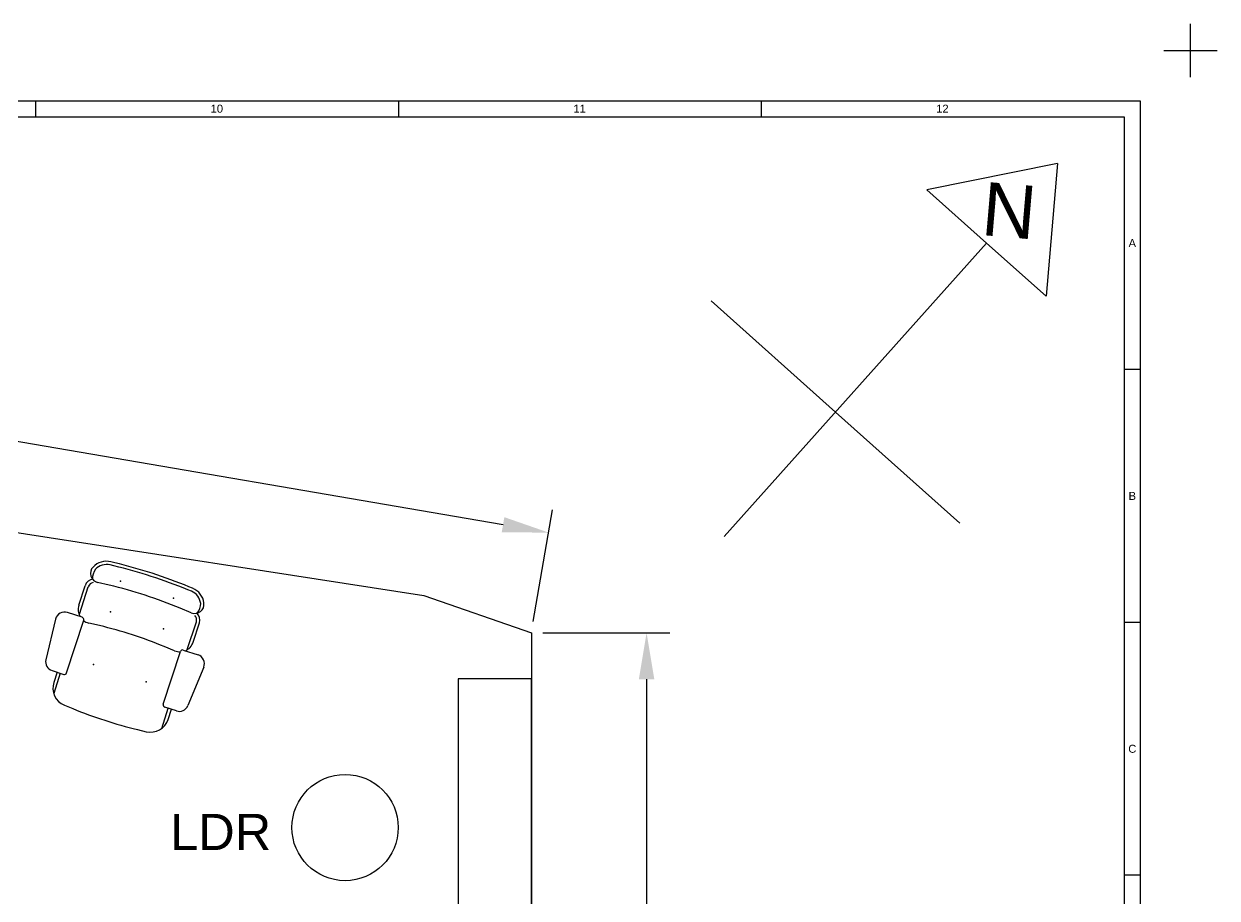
# Model space of a CAD drawing. Header units: inches. Extents: x -28 to 837, y -22 to 590.
# Drawn here: x 612.9 to 836.6, y 425.7 to 589.6 of the extents above; entities that cross this region are included whole.
import ezdxf
from ezdxf.enums import TextEntityAlignment as Align

# ---------------------------------------------------------------- set-up
doc = ezdxf.new("R2010")
doc.units = ezdxf.units.IN
doc.header["$MEASUREMENT"] = 0
doc.styles.get("Standard").update_dxf_attribs({"font": 'arial.ttf'})
doc.dimstyles.new('Annotative', dxfattribs={"dimscale": 0, "dimtxt": 0.18, "dimasz": 0.18, "dimexe": 0.18, "dimexo": 0.0625, "dimgap": 0.09, "dimtad": 0, "dimtih": 1, "dimtoh": 1, "dimdec": 4, "dimzin": 0, "dimdsep": 46, "dimtxsty": 'Standard', "dimcen": 0.09, "dimadec": 0, "dimazin": 0, "dimtfac": 1, "dimtdec": 4, "dimtofl": 0, "dimtmove": 0, "dimatfit": 3, "dimfxl": 1, "dimtolj": 1, "dimtzin": 0, "dimarcsym": 0})

# ---------------------------------------------------------------- blocks, each defined once
blk = doc.blocks.new('*D32')
at = {"color": 0, "lineweight": -2, "transparency": 16777216}
for p, q in [((2353.62, 949.7), (2363.99, 1010.17)), ((3033.81, 882.67), (2386.51, 993.62)), ((3050.19, 830.3), (3060.56, 890.76))]:
    blk.add_line(p, q, dxfattribs=at)
at = {"color": 0, "transparency": 16777216}
for points in [[(2387.22, 997.73), (2385.81, 989.52), (2361.87, 997.85)], [(3034.51, 886.77), (3033.1, 878.56), (3058.45, 878.44)]]:
    blk.add_solid(points, dxfattribs=at)
at = {"layer": 'Defpoints', "color": 0, "transparency": 16777216}
for p in [(2361.87, 997.85), (2352.56, 943.54), (3049.14, 824.14)]:
    blk.add_point(p, dxfattribs=at)
at = {"color": 0, "transparency": 16777216, "insert": (2713.75, 959.11), "char_height": 25, "attachment_point": 5, "rotation": 350.27299}
blk.add_mtext('706,73', dxfattribs=at)
blk = doc.blocks.new('*D26')
at = {"color": 0, "lineweight": -2, "transparency": 16777216}
for p, q in [((3055.39, 824.14), (3123.94, 824.14)), ((3111.44, 799.14), (3111.44, 349.45)), ((3055.39, 324.45), (3123.94, 324.45))]:
    blk.add_line(p, q, dxfattribs=at)
at = {"color": 0, "transparency": 16777216}
for points in [[(3107.28, 799.14), (3115.61, 799.14), (3111.44, 824.14)], [(3107.28, 349.45), (3115.61, 349.45), (3111.44, 324.45)]]:
    blk.add_solid(points, dxfattribs=at)
at = {"layer": 'Defpoints', "color": 0, "transparency": 16777216}
for p in [(3049.14, 824.14), (3049.14, 324.45), (3111.44, 324.45)]:
    blk.add_point(p, dxfattribs=at)
at = {"color": 0, "transparency": 16777216, "insert": (3090.17, 574.29), "char_height": 25, "attachment_point": 5, "rotation": 90}
blk.add_mtext('499,69', dxfattribs=at)
blk = doc.blocks.new('rrer4')
at = {"color": 0}
for p, q in [((-439.1, 420.9), (-214.1, 403.6)), ((-548.9, 325), (-660.3, 325)), ((-492.9, 287.5), (-492.9, 371)), ((-167.9, 353.7), (-167.9, 287.5)), ((-110.5, 325), (-167.9, 325)), ((-698.1, 266.3), (-703.1, 201.3)), ((-501.3, 307.3), (-660.3, 307.3)), ((-180.4, 275), (-480.4, 275)), ((-53.8, 307.3), (-167.9, 307.3)), ((-826, 232.7), (-827.7, 210.9)), ((-808.4, 231.3), (-810.1, 209.6)), ((-474.1, 244.2), (-478.8, 184.1)), ((-7.1, 184.1), (-10.8, 232.7)), ((-478.8, -184.1), (-474.1, -244.2)), ((-10.8, -232.7), (-7.1, -184.1)), ((-827.7, -210.9), (-826, -232.7)), ((-810.1, -209.6), (-808.4, -231.3)), ((-703.1, -201.3), (-698.1, -266.3)), ((-504.8, -307.3), (-660.3, -307.3)), ((-492.9, -287.5), (-492.9, -371)), ((-180.4, -275), (-480.4, -275)), ((-167.9, -353.7), (-167.9, -287.5)), ((-167.9, -307.3), (-53.8, -307.3)), ((-548.9, -325), (-660.3, -325)), ((-167.9, -325), (-110.5, -325)), ((-439.1, -420.9), (-214.1, -403.6))]:
    blk.add_line(p, q, dxfattribs=at)
for centre, radius, start, end in [((-442.9, 371), 50, 85.60129, 180), ((-217.9, 353.7), 50, 0, 85.60129), ((-660.3, 275), 50, 90, 155.43421), ((-548.9, 250), 75, 41.22129, 90), ((-110.5, 225), 100, 4.39871, 90), ((-726.3, 225), 100, 115.6013, 175.6013), ((-726.3, 225), 82.3, 115.6013, 175.6013), ((-747.9, 270.1), 50, 355.6013, 115.6013), ((-735.6, 211.2), 91.9, 71.0305, 106.61446), ((-660.3, 275), 32.3, 90, 155.43421), ((-480.4, 287.5), 12.5, 180, 270), ((-548.9, 250), 75, 355.6013, 19.52087), ((-180.4, 287.5), 12.5, 270, 0), ((1914.2, 0), 2750, 175.60129, 184.39871), ((1914.2, 0), 2732.3, 175.60129, 184.39871), ((1914.2, 0), 2625, 175.60129, 184.39871), ((1914.2, 0), 2400, 175.60129, 184.39871), ((-2400, 0), 2400, 355.60129, 4.39871), ((-726.3, -225), 100, 184.39871, 244.39871), ((-726.3, -225), 82.3, 184.39871, 244.39871), ((-548.9, -250), 75, 340.45096, 4.39871), ((-110.5, -225), 100, 270, 355.60129), ((-747.9, -270.1), 50, 244.39871, 4.39871), ((-735.6, -211.2), 91.9, 253.38554, 288.9695), ((-660.3, -275), 50, 203.73237, 270), ((-660.3, -275), 32.3, 203.73237, 270), ((-548.9, -250), 75, 270, 318.40702), ((-480.4, -287.5), 12.5, 90, 180), ((-180.4, -287.5), 12.5, 0, 90), ((-442.9, -371), 50, 180, 274.39871), ((-217.9, -353.7), 50, 274.39871, 0)]:
    blk.add_arc(centre, radius, start, end, dxfattribs=at)
for p in [(-742.9, 150), (-567.9, 150), (-267.9, 150), (-742.9, -150), (-567.9, -150), (-267.9, -150)]:
    blk.add_point(p, dxfattribs=at)
blk = doc.blocks.new('Garden')
for p, q in [((2116.24705, 592.76955), (2754.64292, 493.57725)), ((2754.64292, 493.57725), (2812.82004, 473.36411)), ((2812.82004, 473.36411), (2812.82004, -26.32498))]:
    blk.add_line(p, q)
at = {"color": 7, "xscale": 0.1, "yscale": 0.1, "rotation": 252.0543512668782}
blk.add_blockref('rrer4', (2582.03093, 426.11613), dxfattribs=at)
dim = blk.add_aligned_dim(p1=(2812.82004, 473.36411), p2=(2116.24705, 592.76955), distance=-55.09952, dimstyle='Annotative')
dim.commit()
dim.dimension.update_dxf_attribs({"geometry": '*D32', "text_midpoint": (2477.43714, 608.34227), "insert": (-236.31763, -350.77107)})
dim = blk.add_linear_dim(base=(2875.12718, -26.32498), p1=(2812.82004, 473.36411), p2=(2812.82004, -26.32498), angle=90, dimstyle='Annotative')
dim.commit()
dim.dimension.update_dxf_attribs({"geometry": '*D26', "text_midpoint": (2853.85331, 223.51956), "insert": (-236.31763, -350.77107)})

msp = doc.modelspace()

# ---------------------------------------------------------------- linework, layer by layer
for p, q in [((615.2, 572.2), (615.2, 575.2)), ((683.2, 572.2), (683.2, 575.2)), ((751.2, 572.2), (751.2, 575.2)), ((822.2, 524.8), (819.2, 524.8)), ((822.2, 477.4), (819.2, 477.4)), ((822.2, 430), (819.2, 430))]:
    msp.add_line(p, q)
at = {"color": 18, "true_color": 0x000000}
for p, q in [((806.69, 563.43), (782.18, 558.51)), ((806.69, 563.43), (804.55, 538.52)), ((782.18, 558.51), (793.36, 548.51)), ((744.17, 493.48), (793.36, 548.51)), ((804.55, 538.52), (793.36, 548.51)), ((765.04, 516.83), (741.74, 537.65)), ((765.04, 516.83), (788.34, 496))]:
    msp.add_line(p, q, dxfattribs=at)
for points in [[(0, 575.2), (822.2, 575.2), (822.2, 0), (0, 0)], [(3, 572.2), (819.2, 572.2), (819.2, 3), (3, 3)]]:
    msp.add_lwpolyline(points, close=True)
at = {"color": 5}
msp.add_lwpolyline([(708.06, 466.83), (694.36, 466.83), (694.36, 326.28), (708.06, 326.28)], close=True, dxfattribs=at)
msp.add_circle((673.14, 438.93), 9.96, dxfattribs=at)
msp.add_point((831.6, 584.6))
msp.add_point((831.6, 584.6))
at = {"layer": 'Defpoints'}
for p, q in [((831.6, 579.6), (831.6, 589.6)), ((826.6, 584.6), (836.6, 584.6))]:
    msp.add_line(p, q, dxfattribs=at)

# ---------------------------------------------------------------- block references
at = {"xscale": 0.3465639121819872, "yscale": 0.3465639121819872, "zscale": 0.6931278243639744}
msp.add_blockref('Garden', (-266.76, 311.36), dxfattribs=at)

# ---------------------------------------------------------------- texts
for s, p in [('10', (649.1, 572.95)), ('11', (717.1, 572.95)), ('12', (785.1, 572.95)), ('A', (820.7, 547.75)), ('B', (820.7, 500.35)), ('C', (820.7, 452.95))]:
    msp.add_text(s, height=1.5).set_placement(p, align=Align.CENTER)
at = {"color": 18, "true_color": 0x000000, "insert": (802.24, 549.17), "char_height": 10, "attachment_point": 1, "rotation": 175.0776}
msp.add_mtext_dynamic_manual_height_columns('N', width=1.8162, gutter_width=1, heights=[0.112], dxfattribs=at)
at = {"color": 5, "insert": (640.34, 441.5), "char_height": 6.783, "attachment_point": 1}
msp.add_mtext_dynamic_manual_height_columns('LDR', width=31.6898, gutter_width=33.92, heights=[0], dxfattribs=at)

doc.saveas('drawing.dxf')
